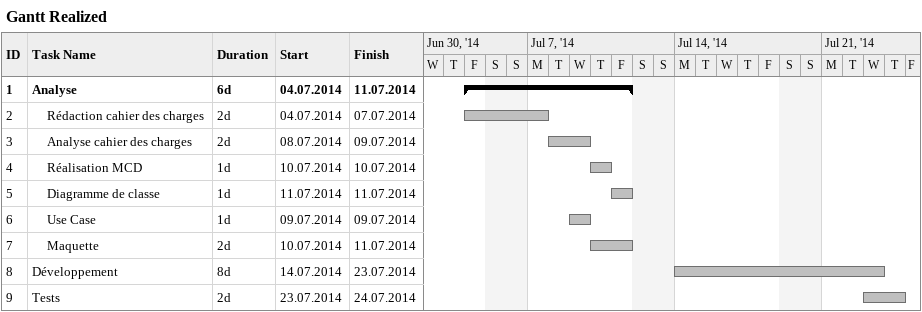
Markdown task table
Gantt Realized

| ID | Level | Task | Duration | Start | Finish |
|---|---|---|---|---|---|
| 1 | 1 | **Analyse** | 6d | 2014-07-04 | 2014-07-11 |
| 2 | 2 | Rédaction cahier des charges | 2d | 2014-07-04 | 2014-07-07 |
| 3 | 2 | Analyse cahier des charges | 2d | 2014-07-08 | 2014-07-09 |
| 4 | 2 | Réalisation MCD | 1d | 2014-07-10 | 2014-07-10 |
| 5 | 2 | Diagramme de classe | 1d | 2014-07-11 | 2014-07-11 |
| 6 | 2 | Use Case | 1d | 2014-07-09 | 2014-07-09 |
| 7 | 2 | Maquette | 2d | 2014-07-10 | 2014-07-11 |
| 8 | 1 | Développement | 8d | 2014-07-14 | 2014-07-23 |
| 9 | 1 | Tests | 2d | 2014-07-23 | 2014-07-24 |
